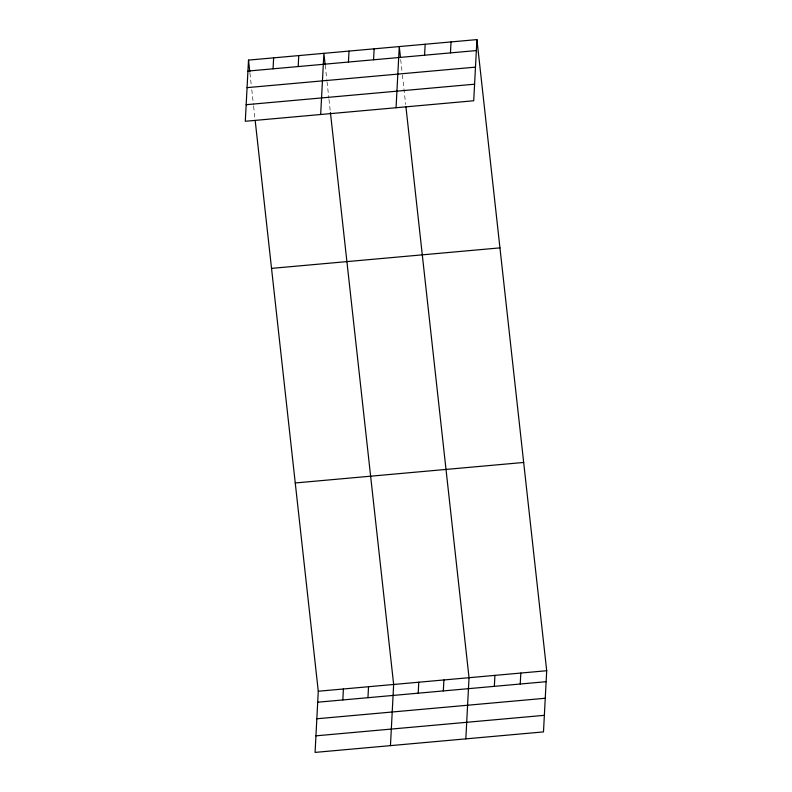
<?xml version="1.0" encoding="UTF-8"?>
<svg xmlns="http://www.w3.org/2000/svg" width="792" height="792" viewBox="0 0 792 792"><rect width="100%" height="100%" fill="white"/><g stroke="black" fill="none" stroke-linecap="round" stroke-linejoin="round"><path stroke-width="0.59" stroke-dasharray="3.96 2.97" d="M400.702 59.588L402.138 72.607M402.405 74.973L405.672 104.554M325.195 65.172L326.759 79.378M327.027 81.744L328.858 98.307M328.987 99.495L330.294 111.326M249.945 73.121L251.381 86.14M251.777 89.694L253.48 105.079M253.608 106.257L255.044 119.275"/><path stroke-width="1.19" d="M248.51 60.103L245.302 121.275L473.725 100.762L476.923 39.6L248.51 60.103L249.817 71.943M273.062 68.815L273.636 57.856M298.188 66.558L298.762 55.598M320.681 114.503L323.888 53.341L325.067 63.994M348.44 62.053L349.015 51.084M255.182 120.463L318.275 691.238L315.077 752.4L543.49 731.897L546.698 670.725L476.923 39.6M373.567 59.796L374.141 48.827M342.827 699.95L343.401 688.981M396.059 107.732L399.267 46.57L400.445 57.222M367.953 697.693L368.527 686.723M424.581 55.212L425.155 44.253M390.456 745.628L393.654 684.466L330.422 112.504M450.46 52.886L451.034 41.927M418.206 693.178L418.78 682.209M443.332 690.921L443.906 679.962M465.835 738.867L469.032 677.704L405.94 106.92M494.347 686.347L494.921 675.378M520.235 684.021L520.809 673.052M247.936 71.072L476.348 50.569M247.064 87.635L475.487 67.132M246.173 104.702L474.586 84.2M271.527 268.379L499.95 247.876M295.258 482.962L523.67 462.459M318.275 691.238L546.698 670.725M317.701 702.207L546.124 681.694M316.84 718.77L545.252 698.257M315.939 735.837L544.361 715.324"/></g></svg>
